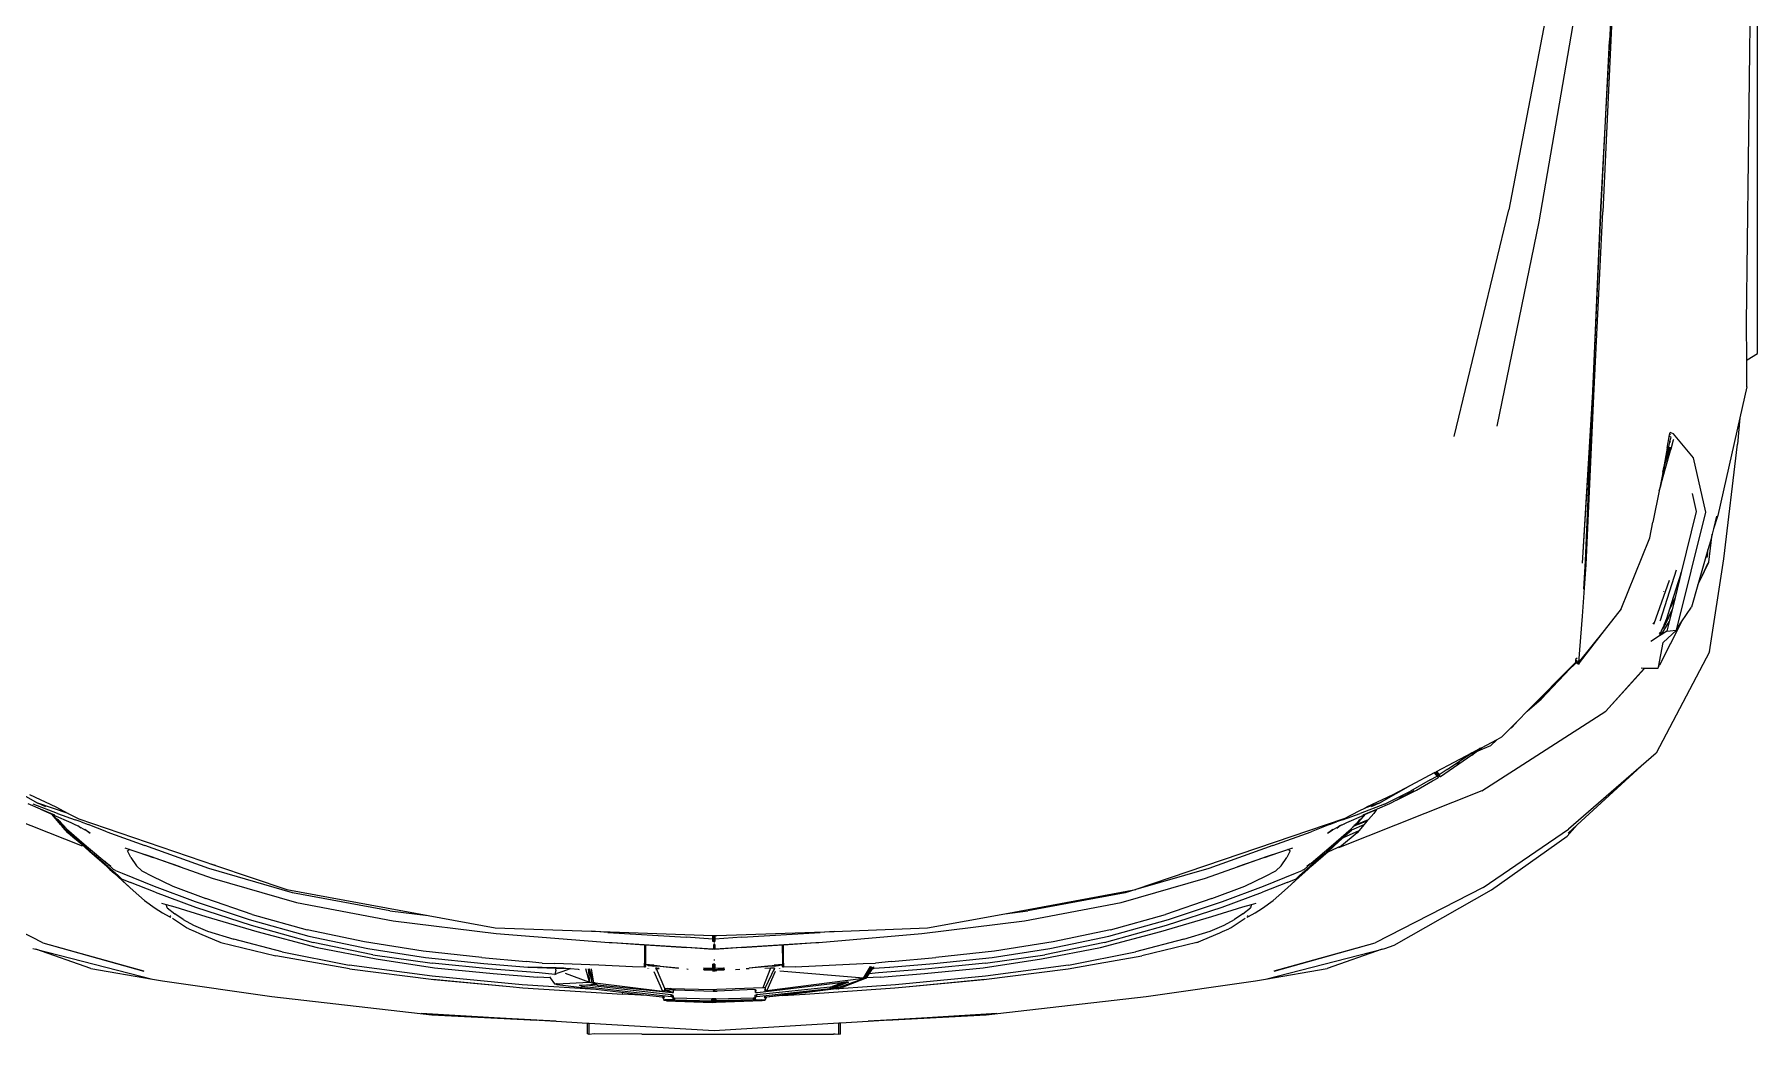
# Model space of a CAD drawing. Header units: millimetres. Extents: x 1010 to 1494, y -119 to 564.
# Drawn here: x 1310.607 to 1312.288, y 439.217 to 440.193 of the extents above; entities that cross this region are included whole.
import ezdxf

# ---------------------------------------------------------------- set-up
doc = ezdxf.new("R2010")
doc.units = ezdxf.units.MM
doc.layers.get('0').update_dxf_attribs({"lineweight": 9})
doc.layers.add('Edges', color=7, linetype='Continuous', lineweight=9)

# ---------------------------------------------------------------- blocks, each defined once
blk = doc.blocks.new('chevy tahoe pl')
at = {"layer": 'Edges'}
for p, q in [((50.707, 83.693), (52.616, 87.411)), ((54.035, 82.332), (55.936, 87.122)), ((56.548, 85.682), (55.515, 83.866)), ((55.314, 83.77), (55.497, 84.205)), ((50.489, 83.939), (49.463, 79.921)), ((50.707, 83.693), (49.741, 80.221)), ((50.707, 83.693), (49.747, 80.227)), ((49.823, 82.048), (50.489, 83.939)), ((50.513, 84.036), (50.489, 83.939)), ((55.106, 83.279), (55.314, 83.77)), ((55.314, 83.77), (55.136, 83.382)), ((55.159, 83.19), (55.479, 84.026)), ((55.163, 82.821), (55.515, 83.866)), ((55.813, 84.153), (55.388, 83.253)), ((55.393, 83.592), (55.515, 83.866)), ((55.515, 83.866), (55.542, 83.925)), ((54.594, 82.921), (54.75, 83.053)), ((54.66, 82.905), (54.874, 83.136)), ((54.75, 83.053), (54.728, 82.997)), ((54.772, 83.05), (54.728, 82.997)), ((54.75, 83.053), (54.787, 83.085)), ((54.794, 83.031), (54.771, 83.004)), ((54.771, 83.004), (54.784, 83.015)), ((54.837, 83.128), (54.772, 83.05)), ((54.787, 83.085), (54.772, 83.05)), ((54.784, 83.015), (54.774, 82.996)), ((54.784, 83.015), (54.832, 83.057)), ((54.794, 83.031), (54.784, 83.015)), ((54.787, 83.085), (54.837, 83.128)), ((54.799, 83.04), (54.794, 83.031)), ((54.821, 83.065), (54.799, 83.04)), ((54.963, 83.207), (54.821, 83.065)), ((54.821, 83.065), (54.908, 83.138)), ((54.874, 83.136), (54.821, 83.065)), ((54.821, 83.065), (54.832, 83.057)), ((54.832, 83.057), (54.909, 83.125)), ((54.832, 83.057), (54.84, 83.052)), ((54.837, 83.128), (55.136, 83.382)), ((55.106, 83.314), (54.846, 82.731)), ((55.088, 83.332), (54.874, 83.136)), ((54.874, 83.136), (54.963, 83.207)), ((54.908, 83.138), (54.903, 83.143)), ((54.908, 83.138), (54.927, 83.154)), ((54.914, 83.132), (54.908, 83.138)), ((54.927, 83.154), (54.963, 83.207)), ((55.159, 83.19), (54.945, 82.584)), ((55.128, 83.363), (55.088, 83.332)), ((55.128, 83.363), (55.106, 83.314)), ((55.136, 83.382), (55.128, 83.363)), ((55.388, 83.253), (55.163, 82.821)), ((54.975, 82.461), (53.377, 77.756)), ((54.255, 82.442), (54.037, 82.193)), ((54.041, 82.287), (54.198, 82.46)), ((54.044, 82.293), (54.349, 82.66)), ((54.18, 82.406), (54.5, 82.762)), ((54.198, 82.46), (54.317, 82.587)), ((54.248, 82.447), (54.203, 82.392)), ((54.638, 82.881), (54.255, 82.442)), ((54.26, 82.455), (54.255, 82.442)), ((54.317, 82.587), (54.319, 82.592)), ((54.319, 82.592), (54.411, 82.691)), ((54.349, 82.66), (54.319, 82.592)), ((54.349, 82.66), (54.497, 82.838)), ((54.411, 82.691), (54.572, 82.866)), ((54.497, 82.838), (54.586, 82.914)), ((54.607, 82.905), (54.5, 82.762)), ((54.566, 82.868), (54.586, 82.914)), ((54.572, 82.866), (54.594, 82.921)), ((54.572, 82.866), (54.607, 82.905)), ((54.586, 82.914), (54.594, 82.921)), ((54.589, 82.228), (54.704, 82.443)), ((54.607, 82.905), (54.634, 82.884)), ((54.634, 82.884), (54.611, 82.856)), ((54.728, 82.997), (54.634, 82.884)), ((54.634, 82.884), (54.638, 82.881)), ((54.643, 82.887), (54.638, 82.881)), ((54.643, 82.887), (54.653, 82.896)), ((54.653, 82.896), (54.66, 82.905)), ((54.66, 82.905), (54.71, 82.949)), ((54.66, 82.905), (54.662, 82.903)), ((54.66, 82.388), (54.709, 82.453)), ((54.66, 82.388), (54.704, 82.443)), ((54.704, 82.443), (54.725, 82.47)), ((54.704, 82.443), (54.709, 82.453)), ((54.71, 82.949), (54.707, 82.94)), ((54.709, 82.453), (54.732, 82.495)), ((54.709, 82.453), (54.735, 82.487)), ((54.71, 82.949), (54.743, 82.978)), ((54.713, 82.956), (54.71, 82.949)), ((54.798, 82.622), (54.732, 82.495)), ((54.743, 82.978), (54.738, 82.967)), ((54.743, 82.978), (54.771, 83.004)), ((54.748, 82.991), (54.743, 82.978)), ((54.771, 83.004), (54.749, 82.976)), ((54.798, 82.622), (54.749, 82.513)), ((54.846, 82.731), (54.798, 82.622)), ((54.846, 82.731), (54.841, 82.735)), ((54.874, 82.371), (54.945, 82.584)), ((55.08, 82.663), (54.975, 82.461)), ((55.163, 82.821), (55.08, 82.663)), ((49.823, 82.048), (49.463, 79.921)), ((53.334, 81.497), (53.859, 82.086)), ((53.334, 81.497), (53.663, 81.854)), ((53.343, 81.463), (53.752, 81.943)), ((54.037, 82.193), (53.45, 81.498)), ((53.752, 81.943), (54.18, 82.406)), ((53.859, 82.086), (53.996, 82.236)), ((53.995, 82.232), (53.996, 82.236)), ((53.996, 82.236), (54.039, 82.283)), ((54.036, 82.276), (54.039, 82.283)), ((54.039, 82.283), (54.041, 82.287)), ((54.041, 82.287), (54.044, 82.293)), ((54.625, 82.246), (54.482, 82.068)), ((54.482, 82.068), (54.589, 82.228)), ((54.536, 81.498), (54.785, 82.139)), ((54.589, 82.228), (54.625, 82.246)), ((54.874, 82.371), (54.785, 82.139)), ((53.108, 81.242), (52.719, 80.812)), ((53.343, 81.463), (53.022, 81.107)), ((53.236, 81.391), (53.108, 81.242)), ((53.2, 81.196), (53.236, 81.267)), ((53.45, 81.498), (53.236, 81.267)), ((53.236, 81.391), (53.334, 81.497)), ((53.339, 81.36), (53.396, 81.427)), ((53.517, 81.566), (53.396, 81.427)), ((54.536, 81.498), (54.055, 80.181)), ((52.453, 79.825), (52.791, 80.679)), ((52.719, 80.812), (52.506, 80.59)), ((52.916, 81.017), (52.631, 80.715)), ((52.719, 80.812), (52.631, 80.715)), ((53.111, 80.964), (52.666, 79.86)), ((52.916, 81.017), (52.719, 80.812)), ((52.916, 80.982), (52.791, 80.679)), ((52.916, 80.982), (53.022, 81.107)), ((53.2, 81.196), (53.111, 80.964)), ((53.646, 80.661), (53.361, 80.466)), ((53.646, 80.661), (53.877, 80.786)), ((53.927, 80.703), (53.835, 80.43)), ((53.927, 80.703), (53.877, 80.786)), ((53.984, 80.875), (53.927, 80.703)), ((52.168, 80.198), (51.901, 79.825)), ((52.506, 80.59), (52.168, 80.198)), ((53.183, 80.288), (53.005, 79.931)), ((53.183, 80.288), (53.361, 80.466)), ((53.272, 77.982), (54.055, 80.181)), ((53.835, 80.43), (53.646, 79.896)), ((53.835, 80.43), (53.681, 79.967)), ((49.406, 79.578), (48.861, 75.817)), ((49.463, 79.921), (49.406, 79.578)), ((51.74, 79.575), (51.616, 79.344)), ((51.901, 79.825), (51.74, 79.575)), ((52.453, 79.825), (51.936, 78.445)), ((52.079, 79.611), (52.034, 79.448)), ((52.666, 79.86), (52.132, 78.454)), ((53.005, 79.931), (52.666, 79.219)), ((53.681, 79.967), (53.327, 78.973)), ((53.327, 78.973), (53.646, 79.896)), ((51.224, 78.747), (51.546, 79.237)), ((51.509, 78.863), (51.313, 78.507)), ((51.509, 78.863), (51.705, 79.157)), ((51.582, 79.292), (51.616, 79.344)), ((51.954, 79.157), (51.616, 78.089)), ((51.635, 79.292), (51.641, 79.298)), ((51.919, 79.415), (51.705, 79.157)), ((51.919, 79.415), (52.034, 79.448)), ((51.945, 79.401), (51.951, 79.407)), ((52.034, 79.448), (51.954, 79.157)), ((52.666, 79.219), (52.239, 78.089)), ((53.327, 78.973), (52.933, 77.866)), ((51.035, 78.307), (50.726, 77.572)), ((51.095, 78.447), (51.035, 78.307)), ((51.189, 78.667), (51.095, 78.447)), ((51.313, 78.507), (51.117, 78.026)), ((51.189, 78.667), (51.224, 78.747)), ((51.936, 78.445), (51.313, 76.531)), ((52.132, 78.454), (51.509, 76.593)), ((51.117, 78.026), (50.832, 77.118)), ((51.616, 78.089), (51.1, 76.335)), ((51.687, 76.486), (52.239, 78.089)), ((52.933, 77.866), (52.097, 74.964)), ((52.435, 75.098), (53.272, 77.982)), ((53.377, 77.756), (52.543, 75.296)), ((53.377, 77.756), (53.415, 77.902)), ((50.726, 77.572), (50.263, 75.676)), ((50.405, 75.462), (50.832, 77.118)), ((50.74, 77.614), (50.726, 77.572)), ((51.313, 76.531), (50.726, 74.394)), ((51.509, 76.593), (50.939, 74.537)), ((51.1, 76.335), (50.548, 74.252)), ((51.687, 76.486), (51.153, 74.599)), ((48.861, 75.817), (48.235, 70.312)), ((49.818, 73.139), (50.263, 75.676)), ((50.405, 75.462), (49.942, 73.157)), ((52.097, 74.964), (51.473, 71.635)), ((52.543, 75.296), (51.647, 70.437)), ((51.812, 71.759), (52.435, 75.098)), ((50.548, 74.252), (50.156, 72.222)), ((50.298, 72.338), (50.726, 74.394)), ((50.939, 74.537), (50.512, 72.516)), ((50.743, 72.623), (51.153, 74.599)), ((49.818, 73.139), (49.444, 70.237)), ((49.568, 70.299), (49.942, 73.157)), ((50.512, 72.516), (50.209, 70.522)), ((50.423, 70.602), (50.743, 72.623)), ((50.156, 72.222), (49.853, 70.219)), ((50.298, 72.338), (50.013, 70.299)), ((51.812, 71.759), (51.647, 70.437)), ((51.473, 71.635), (51.028, 68.1)), ((48.288, 70.68), (48.013, 66.034)), ((50.209, 68.59), (50.423, 70.602)), ((48.05, 66.694), (48.26, 70.496)), ((48.235, 70.312), (48.05, 66.694)), ((48.235, 70.312), (48.26, 70.496)), ((49.461, 70.272), (49.203, 67.628)), ((49.444, 70.237), (49.203, 67.628)), ((49.266, 67.197), (49.568, 70.299)), ((49.853, 70.219), (49.657, 68.203)), ((49.8, 68.216), (50.013, 70.299)), ((50.209, 70.522), (49.996, 68.519)), ((51.647, 70.437), (51.222, 68.128)), ((49.657, 68.203), (49.533, 66.667)), ((49.675, 66.618), (49.8, 68.216)), ((49.996, 68.519), (49.871, 67.005)), ((50.209, 68.59), (50.067, 67.063)), ((49.203, 67.628), (49.159, 67.179)), ((51.028, 68.1), (50.726, 64.211)), ((51.222, 68.128), (51.107, 64.816)), ((49.159, 67.179), (48.945, 63.743)), ((49.109, 64.667), (49.266, 67.197)), ((49.871, 67.005), (49.871, 66.988)), ((50.013, 66.516), (50.067, 67.063)), ((48.013, 66.034), (48.05, 66.694)), ((49.506, 66.236), (49.533, 66.667)), ((49.622, 66.076), (49.675, 66.618)), ((49.871, 66.988), (49.844, 66.027)), ((49.848, 66.027), (49.871, 66.988)), ((50.013, 66.516), (49.996, 66.088)), ((48.013, 66.034), (47.95, 64.957)), ((49.109, 64.667), (49.266, 65.991)), ((49.266, 65.991), (49.283, 66.044)), ((49.305, 66.017), (49.266, 65.991)), ((49.266, 65.955), (49.301, 66.004)), ((49.266, 65.955), (49.266, 65.991)), ((49.283, 66.044), (49.301, 66.093)), ((49.506, 66.236), (49.301, 66.093)), ((49.301, 66.093), (49.305, 66.017)), ((49.301, 66.004), (49.305, 66.014)), ((49.305, 66.017), (49.305, 66.014)), ((49.305, 66.014), (49.355, 64.885)), ((49.543, 66.262), (49.506, 66.236)), ((49.622, 66.076), (49.657, 66.008)), ((49.764, 66.044), (49.622, 66.076)), ((49.729, 65.798), (49.657, 66.008)), ((49.764, 66.044), (49.791, 66.039)), ((49.791, 66.039), (49.791, 66.037)), ((49.791, 66.039), (49.844, 66.027)), ((49.844, 66.027), (49.835, 65.697)), ((49.841, 65.761), (49.848, 66.027)), ((49.844, 66.027), (49.848, 66.027)), ((49.848, 66.027), (49.867, 66.022)), ((49.942, 64.567), (49.996, 66.088)), ((49.212, 65.15), (49.248, 65.23)), ((49.248, 65.23), (49.253, 65.15)), ((49.669, 65.716), (49.355, 64.885)), ((49.8, 65.586), (49.729, 65.798)), ((49.802, 65.276), (49.798, 65.235)), ((49.822, 65.536), (49.8, 65.586)), ((49.822, 65.536), (49.802, 65.276)), ((49.835, 65.697), (49.822, 65.536)), ((47.559, 64.895), (47.573, 64.957)), ((47.559, 64.895), (47.946, 64.895)), ((47.573, 64.717), (47.559, 64.895)), ((47.572, 63.08), (47.573, 64.717)), ((47.573, 64.957), (47.95, 64.957)), ((47.946, 64.895), (47.692, 60.597)), ((47.95, 64.957), (47.946, 64.895)), ((48.856, 62.078), (49.212, 65.15)), ((48.9, 62.909), (49.109, 64.667)), ((49.264, 64.984), (48.927, 62.078)), ((49.332, 64.69), (49.052, 62.366)), ((49.212, 65.15), (49.253, 65.15)), ((49.253, 65.15), (49.264, 64.984)), ((49.264, 64.984), (49.283, 64.696)), ((49.266, 64.614), (49.332, 64.69)), ((49.283, 64.696), (49.337, 64.797)), ((49.283, 64.696), (49.301, 64.696)), ((49.301, 64.696), (49.283, 64.656)), ((49.283, 64.656), (49.331, 64.696)), ((49.283, 64.696), (49.283, 64.656)), ((49.283, 64.656), (49.321, 64.677)), ((49.302, 64.656), (49.283, 64.656)), ((49.283, 64.656), (49.29, 64.641)), ((49.337, 64.781), (49.301, 64.696)), ((49.305, 64.696), (49.331, 64.696)), ((49.333, 64.696), (49.331, 64.696)), ((49.333, 64.696), (49.332, 64.69)), ((49.333, 64.696), (49.337, 64.729)), ((49.813, 64.909), (49.337, 64.807)), ((49.337, 64.729), (49.813, 64.886)), ((49.355, 64.885), (49.337, 64.807)), ((49.337, 64.729), (49.811, 64.809)), ((49.337, 64.807), (49.337, 64.797)), ((49.337, 64.797), (49.337, 64.781)), ((49.337, 64.781), (49.337, 64.729)), ((49.355, 64.885), (49.814, 65.004)), ((49.813, 64.932), (49.355, 64.885)), ((51.107, 64.816), (50.963, 60.636)), ((51.064, 64.251), (51.107, 64.816)), ((49.266, 64.614), (48.999, 62.036)), ((49.889, 63.401), (49.942, 64.567)), ((50.719, 64.103), (50.565, 61.547)), ((50.719, 64.103), (50.645, 62.991)), ((50.726, 64.211), (50.719, 64.103)), ((51.064, 64.251), (50.904, 61.557)), ((48.9, 62.909), (48.945, 63.743)), ((48.98, 63.74), (48.981, 63.754)), ((47.572, 63.08), (47.568, 56.482)), ((48.838, 62.387), (48.9, 62.909)), ((49.834, 62.87), (49.83, 62.87)), ((49.871, 62.991), (49.889, 63.401)), ((49.871, 62.967), (49.871, 62.991)), ((49.871, 62.991), (50.013, 62.991)), ((50.031, 62.967), (49.871, 62.991)), ((49.907, 62.958), (49.871, 62.967)), ((50.031, 62.967), (49.871, 62.967)), ((49.907, 62.958), (49.96, 62.958)), ((49.907, 62.45), (49.96, 62.958)), ((49.94, 62.87), (49.933, 62.82)), ((49.944, 62.87), (49.933, 62.82)), ((49.935, 62.859), (49.933, 62.82)), ((49.94, 62.87), (49.938, 62.87)), ((49.944, 62.87), (49.94, 62.87)), ((49.96, 62.958), (49.944, 62.87)), ((49.952, 62.87), (49.944, 62.87)), ((49.949, 62.82), (49.952, 62.87)), ((49.951, 62.82), (49.955, 62.87)), ((49.955, 62.87), (49.952, 62.87)), ((49.955, 62.87), (49.96, 62.958)), ((50.356, 62.958), (49.96, 62.958)), ((50.013, 62.991), (50.031, 62.967)), ((50.645, 62.991), (50.013, 62.991)), ((50.357, 62.967), (50.356, 62.958)), ((50.642, 62.958), (50.356, 62.958)), ((50.642, 62.958), (50.548, 61.544)), ((50.645, 62.991), (50.642, 62.958)), ((48.714, 62.236), (48.731, 62.309)), ((48.829, 62.357), (48.731, 62.309)), ((48.731, 62.309), (48.821, 62.33)), ((48.749, 62.28), (48.731, 62.309)), ((48.749, 62.209), (48.731, 62.309)), ((48.749, 62.209), (48.749, 62.28)), ((48.821, 62.33), (48.829, 62.357)), ((48.821, 62.33), (48.852, 62.345)), ((48.838, 62.302), (48.821, 62.33)), ((48.829, 62.357), (48.838, 62.387)), ((48.85, 62.367), (48.829, 62.357)), ((48.85, 62.367), (48.838, 62.387)), ((48.838, 62.302), (48.852, 62.345)), ((48.856, 62.358), (48.85, 62.367)), ((48.852, 62.345), (48.856, 62.358)), ((48.999, 62.036), (49.065, 62.315)), ((48.999, 62.036), (49.07, 62.268)), ((48.999, 61.987), (49.07, 62.268)), ((49.722, 62.673), (49.052, 62.366)), ((49.052, 62.366), (49.065, 62.315)), ((49.065, 62.315), (49.07, 62.296)), ((49.07, 62.268), (49.07, 62.296)), ((49.07, 62.296), (49.093, 62.296)), ((49.07, 62.268), (49.141, 62.268)), ((49.088, 61.995), (49.07, 62.268)), ((49.093, 62.296), (49.091, 62.276)), ((49.093, 62.296), (49.097, 62.296)), ((49.095, 62.278), (49.097, 62.296)), ((49.097, 62.296), (49.141, 62.296)), ((49.141, 62.296), (49.818, 62.58)), ((49.141, 62.296), (49.141, 62.268)), ((49.141, 62.268), (49.141, 62.213)), ((49.796, 62.592), (49.772, 62.59)), ((49.813, 62.82), (49.815, 62.82)), ((49.818, 62.58), (49.853, 62.597)), ((49.818, 62.489), (49.853, 62.597)), ((49.818, 62.489), (49.818, 62.58)), ((49.818, 62.489), (49.85, 62.504)), ((49.907, 62.45), (49.835, 61.815)), ((49.853, 62.597), (49.842, 62.596)), ((49.907, 62.45), (49.853, 61.815)), ((49.933, 62.82), (49.907, 62.673)), ((49.942, 62.673), (49.907, 62.45)), ((49.907, 62.45), (49.907, 62.673)), ((49.926, 62.82), (49.933, 62.82)), ((49.933, 62.82), (49.949, 62.82)), ((49.942, 62.673), (49.951, 62.82)), ((49.949, 62.82), (49.951, 62.82)), ((48.714, 62.236), (48.66, 60.66)), ((48.749, 62.209), (48.696, 60.661)), ((48.714, 62.236), (48.749, 62.209)), ((48.749, 61.954), (48.714, 60.67)), ((48.749, 61.995), (48.749, 62.209)), ((48.749, 61.995), (48.838, 62.02)), ((48.874, 62.02), (48.749, 61.995)), ((48.749, 61.954), (48.749, 61.995)), ((48.749, 61.995), (48.785, 61.995)), ((48.821, 61.954), (48.749, 61.954)), ((48.785, 61.995), (48.874, 62.02)), ((48.785, 61.995), (48.91, 62.02)), ((48.821, 61.995), (48.785, 61.995)), ((48.821, 61.954), (48.785, 60.671)), ((48.91, 62.02), (48.821, 61.995)), ((48.821, 61.995), (48.821, 61.954)), ((48.838, 62.02), (48.856, 62.078)), ((48.892, 62.078), (48.838, 62.02)), ((48.838, 62.02), (48.874, 62.02)), ((48.856, 62.078), (48.927, 62.078)), ((48.874, 62.02), (48.892, 62.078)), ((48.874, 62.02), (48.927, 62.078)), ((48.91, 62.02), (48.874, 62.02)), ((48.927, 62.078), (48.91, 62.02)), ((48.999, 62.036), (48.999, 61.987)), ((48.999, 61.987), (49.07, 61.994)), ((48.999, 61.987), (49.07, 61.991)), ((48.999, 61.987), (49.034, 61.987)), ((49.034, 61.987), (49.07, 61.991)), ((49.034, 61.987), (49.07, 61.987)), ((49.088, 61.922), (49.052, 60.633)), ((49.07, 61.994), (49.088, 61.995)), ((49.07, 61.991), (49.07, 61.994)), ((49.07, 61.991), (49.088, 61.993)), ((49.07, 61.987), (49.07, 61.991)), ((49.088, 61.99), (49.07, 61.987)), ((49.088, 61.989), (49.07, 61.987)), ((49.088, 61.995), (49.141, 62.198)), ((49.139, 62.133), (49.088, 61.995)), ((49.088, 61.922), (49.139, 62.111)), ((49.088, 61.995), (49.088, 61.993)), ((49.088, 61.993), (49.088, 61.99)), ((49.088, 61.99), (49.088, 61.989)), ((49.088, 61.989), (49.088, 61.922)), ((49.139, 62.111), (49.105, 60.637)), ((49.141, 62.198), (49.139, 62.133)), ((49.139, 62.133), (49.139, 62.111)), ((49.141, 62.213), (49.141, 62.198)), ((49.835, 61.815), (49.853, 61.815)), ((49.795, 61.49), (49.8, 61.528)), ((50.565, 61.547), (50.494, 60.636)), ((50.494, 60.636), (50.548, 61.544)), ((50.832, 60.636), (50.904, 61.557)), ((47.692, 60.597), (47.955, 56.304)), ((48.66, 60.66), (48.696, 60.661)), ((48.66, 60.52), (48.66, 60.66)), ((48.696, 60.591), (48.66, 60.66)), ((48.696, 60.591), (48.66, 60.59)), ((48.696, 60.521), (48.66, 60.59)), ((48.696, 60.521), (48.66, 60.52)), ((48.714, 58.945), (48.66, 60.52)), ((48.696, 60.521), (48.696, 60.661)), ((48.749, 58.973), (48.696, 60.521)), ((48.714, 60.67), (48.726, 60.67)), ((48.714, 60.53), (48.714, 60.67)), ((48.714, 60.6), (48.749, 60.67)), ((48.749, 60.6), (48.714, 60.6)), ((48.714, 60.6), (48.749, 60.53)), ((48.749, 59.245), (48.714, 60.53)), ((48.749, 60.53), (48.714, 60.53)), ((48.721, 60.589), (48.72, 60.597)), ((48.721, 60.597), (48.785, 60.59)), ((48.725, 60.659), (48.726, 60.67)), ((48.726, 60.67), (48.749, 60.67)), ((48.749, 60.67), (48.785, 60.671)), ((48.749, 60.67), (48.749, 60.6)), ((48.785, 60.601), (48.749, 60.67)), ((48.785, 60.601), (48.749, 60.53)), ((48.785, 60.601), (48.749, 60.6)), ((48.749, 60.6), (48.749, 60.53)), ((48.785, 60.531), (48.749, 60.53)), ((48.761, 60.601), (48.785, 60.601)), ((48.761, 60.601), (48.785, 60.601)), ((48.785, 60.531), (48.785, 60.671)), ((48.785, 60.603), (48.785, 60.601)), ((48.785, 60.601), (48.785, 60.589)), ((48.785, 60.531), (48.821, 59.245)), ((49.034, 60.585), (49.034, 60.629)), ((49.034, 60.615), (49.062, 60.62)), ((49.034, 60.601), (49.078, 60.601)), ((49.034, 60.587), (49.045, 60.585)), ((49.052, 60.633), (49.052, 60.493)), ((49.052, 60.563), (49.074, 60.606)), ((49.105, 59.204), (49.052, 60.493)), ((49.059, 60.624), (49.058, 60.597)), ((49.058, 60.597), (49.059, 60.584)), ((49.088, 60.566), (49.088, 60.589)), ((49.089, 60.566), (49.096, 60.579)), ((49.105, 60.637), (49.105, 60.497)), ((49.159, 58.921), (49.105, 60.497)), ((49.746, 60.636), (49.721, 60.636)), ((49.721, 60.566), (49.746, 60.566)), ((49.746, 60.636), (49.746, 60.641)), ((49.764, 60.636), (49.746, 60.636)), ((49.746, 60.636), (49.746, 60.566)), ((49.746, 60.571), (49.782, 60.571)), ((49.749, 60.566), (49.746, 60.571)), ((49.746, 60.566), (49.764, 60.566)), ((49.746, 60.501), (49.746, 60.566)), ((49.75, 60.501), (49.746, 60.501)), ((49.749, 60.636), (49.782, 60.571)), ((49.782, 60.948), (49.764, 60.641)), ((49.8, 60.948), (49.764, 60.636)), ((49.764, 60.641), (49.782, 60.641)), ((49.764, 60.641), (49.764, 60.636)), ((49.764, 60.636), (49.782, 60.636)), ((49.764, 60.566), (49.768, 60.501)), ((49.8, 60.254), (49.764, 60.566)), ((49.782, 60.566), (49.764, 60.566)), ((49.782, 60.501), (49.764, 60.536)), ((49.768, 60.501), (49.764, 60.501)), ((49.782, 60.501), (49.768, 60.501)), ((49.768, 60.501), (49.782, 60.254)), ((49.782, 60.641), (49.794, 60.948)), ((49.782, 60.948), (49.794, 60.948)), ((49.8, 60.948), (49.782, 60.636)), ((49.782, 60.571), (49.782, 60.641)), ((49.835, 60.636), (49.782, 60.636)), ((49.782, 60.601), (49.782, 60.566)), ((49.782, 60.501), (49.782, 60.571)), ((49.782, 60.566), (49.835, 60.566)), ((49.782, 60.566), (49.8, 60.254)), ((49.789, 60.254), (49.782, 60.501)), ((49.853, 60.948), (49.794, 60.948)), ((49.8, 60.948), (49.835, 60.636)), ((49.8, 60.254), (49.835, 60.566)), ((49.818, 60.601), (49.819, 60.566)), ((49.818, 60.566), (49.818, 60.601)), ((49.853, 60.948), (49.835, 60.636)), ((49.835, 60.636), (49.978, 60.636)), ((49.835, 60.636), (49.835, 60.601)), ((49.978, 60.601), (49.835, 60.636)), ((49.978, 60.601), (49.835, 60.566)), ((49.978, 60.601), (49.835, 60.601)), ((49.835, 60.601), (49.835, 60.566)), ((49.835, 60.566), (49.853, 60.254)), ((49.978, 60.566), (49.835, 60.566)), ((49.978, 60.566), (49.978, 60.636)), ((50.12, 60.601), (50.12, 60.566)), ((50.494, 60.566), (50.494, 60.636)), ((50.494, 60.566), (50.494, 60.601)), ((50.494, 60.601), (50.654, 60.601)), ((50.654, 60.601), (50.494, 60.566)), ((50.494, 60.566), (50.565, 59.655)), ((50.654, 60.566), (50.494, 60.566)), ((50.548, 59.657), (50.494, 60.566)), ((50.654, 60.601), (50.654, 60.566)), ((50.701, 60.566), (50.7, 60.601)), ((50.761, 60.636), (50.832, 60.636)), ((50.761, 60.566), (50.761, 60.636)), ((50.761, 60.601), (50.832, 60.636)), ((50.832, 60.601), (50.761, 60.601)), ((50.761, 60.601), (50.832, 60.566)), ((50.797, 60.566), (50.761, 60.566)), ((50.797, 60.566), (50.797, 60.607)), ((50.832, 60.566), (50.797, 60.566)), ((50.832, 60.636), (50.963, 60.636)), ((50.832, 60.636), (50.832, 60.601)), ((50.962, 60.608), (50.832, 60.636)), ((50.962, 60.601), (50.832, 60.601)), ((50.832, 60.601), (50.832, 60.566)), ((50.962, 60.594), (50.832, 60.566)), ((50.904, 59.644), (50.832, 60.566)), ((50.961, 60.566), (50.832, 60.566)), ((50.961, 60.566), (50.958, 60.498)), ((50.958, 60.498), (51.105, 56.464)), ((50.963, 60.636), (50.961, 60.566)), ((49.789, 60.254), (49.782, 60.254)), ((49.804, 60.254), (49.789, 60.254)), ((49.803, 60.271), (49.804, 60.254)), ((49.804, 60.254), (49.836, 60.254)), ((49.835, 60.271), (49.836, 60.254)), ((49.836, 60.254), (49.839, 60.254)), ((49.839, 60.254), (49.838, 60.271)), ((49.839, 60.254), (49.853, 60.254)), ((49.798, 59.705), (49.777, 59.863)), ((49.814, 59.387), (49.811, 59.492)), ((49.853, 59.387), (49.835, 59.387)), ((49.882, 58.974), (49.835, 59.387)), ((49.853, 59.387), (49.907, 58.751)), ((50.548, 59.657), (50.642, 58.244)), ((50.565, 59.655), (50.719, 57.099)), ((50.904, 59.644), (51.064, 56.951)), ((48.749, 58.973), (48.714, 58.945)), ((48.731, 58.846), (48.714, 58.945)), ((48.731, 58.846), (48.749, 58.973)), ((48.749, 58.876), (48.731, 58.846)), ((48.821, 58.835), (48.731, 58.846)), ((48.836, 58.792), (48.731, 58.846)), ((48.749, 59.171), (48.749, 59.245)), ((48.749, 59.245), (48.821, 59.245)), ((48.749, 59.245), (48.783, 59.174)), ((48.821, 59.178), (48.749, 59.171)), ((48.749, 59.171), (48.749, 58.973)), ((48.749, 58.973), (48.749, 58.876)), ((48.785, 59.174), (48.785, 59.245)), ((48.787, 59.175), (48.821, 59.245)), ((48.821, 59.245), (48.821, 59.178)), ((48.838, 59.18), (48.821, 59.178)), ((48.838, 58.867), (48.821, 58.835)), ((48.856, 58.816), (48.821, 58.835)), ((48.836, 58.792), (48.821, 58.835)), ((48.84, 58.79), (48.836, 58.792)), ((48.838, 58.787), (48.836, 58.792)), ((48.841, 59.173), (48.838, 59.18)), ((48.838, 59.18), (48.91, 59.18)), ((48.856, 58.817), (48.838, 58.867)), ((48.84, 58.79), (48.838, 58.787)), ((49.136, 56.473), (48.838, 58.787)), ((48.903, 58.245), (48.838, 58.787)), ((48.856, 58.816), (48.84, 58.79)), ((48.841, 59.173), (48.91, 59.18)), ((48.856, 59.13), (48.841, 59.173)), ((49.123, 56.602), (48.856, 59.13)), ((48.856, 59.13), (48.927, 59.13)), ((48.856, 58.817), (48.856, 58.816)), ((48.91, 59.18), (48.927, 59.13)), ((48.927, 59.13), (49.194, 56.602)), ((48.999, 59.168), (48.999, 59.097)), ((49.088, 59.163), (48.999, 59.168)), ((48.999, 59.168), (49.07, 59.168)), ((48.999, 59.097), (49.358, 56.146)), ((49.034, 59.168), (49.034, 59.166)), ((49.07, 59.168), (49.069, 59.166)), ((49.07, 59.168), (49.089, 59.167)), ((49.07, 59.166), (49.07, 59.168)), ((49.07, 58.866), (49.07, 58.836)), ((49.159, 58.834), (49.07, 58.836)), ((49.07, 58.78), (49.07, 58.836)), ((49.725, 58.492), (49.07, 58.78)), ((49.07, 58.78), (49.497, 55.455)), ((49.089, 59.167), (49.088, 59.163)), ((49.105, 59.204), (49.089, 59.167)), ((49.099, 58.845), (49.097, 58.865)), ((49.111, 59.166), (49.116, 59.165)), ((49.112, 59.163), (49.117, 59.163)), ((49.835, 58.652), (49.159, 58.921)), ((49.159, 58.834), (49.159, 58.921)), ((49.835, 58.52), (49.159, 58.834)), ((49.835, 58.652), (49.83, 58.85)), ((49.874, 59.106), (49.882, 58.974)), ((49.907, 58.751), (49.882, 58.974)), ((49.907, 58.529), (49.907, 58.751)), ((49.907, 58.751), (49.918, 58.683)), ((49.907, 58.751), (49.96, 58.244)), ((48.903, 58.245), (48.945, 57.458)), ((48.971, 57.669), (48.903, 58.245)), ((49.497, 55.455), (49.734, 58.331)), ((49.772, 58.522), (49.835, 58.52)), ((49.813, 58.381), (49.815, 58.381)), ((49.83, 58.332), (49.834, 58.332)), ((49.835, 58.52), (49.835, 58.652)), ((49.871, 58.235), (49.907, 58.244)), ((49.871, 58.211), (49.871, 58.235)), ((49.871, 58.235), (49.923, 58.235)), ((50.031, 58.235), (49.871, 58.211)), ((49.889, 57.801), (49.871, 58.211)), ((49.924, 58.211), (49.871, 58.211)), ((49.907, 58.529), (49.934, 58.381)), ((49.907, 58.244), (49.923, 58.244)), ((49.918, 58.683), (49.919, 58.65)), ((49.918, 58.683), (49.942, 58.529)), ((49.923, 58.244), (49.923, 58.235)), ((49.923, 58.244), (49.94, 58.244)), ((49.923, 58.235), (49.924, 58.211)), ((49.923, 58.235), (49.941, 58.235)), ((49.942, 58.211), (49.924, 58.211)), ((49.934, 58.381), (49.939, 58.381)), ((49.934, 58.381), (49.944, 58.332)), ((49.939, 58.381), (49.944, 58.332)), ((49.939, 58.381), (49.949, 58.382)), ((49.94, 58.244), (49.941, 58.235)), ((49.94, 58.244), (49.957, 58.244)), ((49.941, 58.235), (49.942, 58.211)), ((49.941, 58.235), (49.958, 58.235)), ((49.951, 58.381), (49.942, 58.529)), ((49.959, 58.211), (49.942, 58.211)), ((49.944, 58.332), (49.955, 58.269)), ((49.944, 58.332), (49.952, 58.332)), ((49.952, 58.332), (49.949, 58.382)), ((49.949, 58.382), (49.951, 58.381)), ((49.955, 58.332), (49.951, 58.381)), ((49.955, 58.269), (49.952, 58.332)), ((49.952, 58.332), (49.955, 58.332)), ((49.96, 58.244), (49.955, 58.332)), ((49.955, 58.269), (49.96, 58.244)), ((49.957, 58.244), (49.958, 58.235)), ((49.957, 58.244), (49.96, 58.244)), ((49.958, 58.235), (49.961, 58.211)), ((49.959, 58.211), (49.958, 58.235)), ((49.958, 58.235), (49.993, 58.235)), ((49.961, 58.211), (49.959, 58.211)), ((49.992, 58.244), (49.96, 58.244)), ((49.996, 58.211), (49.961, 58.211)), ((49.993, 58.235), (49.992, 58.244)), ((50.356, 58.244), (49.992, 58.244)), ((49.996, 58.211), (49.993, 58.235)), ((49.993, 58.235), (50.031, 58.235)), ((50.013, 58.211), (49.996, 58.211)), ((50.031, 58.235), (50.013, 58.211)), ((50.013, 58.211), (50.358, 58.211)), ((50.356, 58.244), (50.358, 58.211)), ((50.356, 58.244), (50.642, 58.244)), ((50.358, 58.211), (50.645, 58.211)), ((50.642, 58.244), (50.645, 58.211)), ((50.645, 58.211), (50.719, 57.099)), ((48.99, 57.448), (48.971, 57.669)), ((49.123, 56.392), (48.971, 57.669)), ((49.889, 57.801), (49.996, 55.464)), ((48.945, 57.458), (49.159, 54.378)), ((50.719, 57.099), (50.726, 56.991)), ((50.726, 56.991), (51.028, 53.452)), ((51.105, 56.464), (51.064, 56.951)), ((47.554, 56.304), (47.563, 56.424)), ((47.563, 56.424), (47.568, 56.482)), ((49.123, 56.602), (49.136, 56.473)), ((49.123, 56.602), (49.156, 56.602)), ((49.123, 56.564), (49.141, 56.377)), ((49.159, 56.339), (49.123, 56.564)), ((49.141, 56.528), (49.123, 56.564)), ((49.141, 56.417), (49.123, 56.392)), ((49.123, 56.354), (49.123, 56.392)), ((49.125, 56.392), (49.123, 56.392)), ((49.123, 56.319), (49.123, 56.354)), ((49.123, 56.354), (49.128, 56.353)), ((49.155, 56.382), (49.125, 56.392)), ((49.125, 56.392), (49.155, 56.38)), ((49.128, 56.353), (49.125, 56.392)), ((49.128, 56.353), (49.159, 56.341)), ((49.128, 56.353), (49.158, 56.343)), ((49.13, 56.323), (49.128, 56.353)), ((49.159, 56.339), (49.13, 56.323)), ((49.142, 56.515), (49.136, 56.473)), ((49.141, 56.417), (49.136, 56.473)), ((49.143, 56.523), (49.141, 56.528)), ((49.141, 56.528), (49.144, 56.528)), ((49.159, 56.339), (49.141, 56.377)), ((49.143, 56.521), (49.142, 56.515)), ((49.142, 56.515), (49.155, 56.382)), ((49.143, 56.523), (49.143, 56.521)), ((49.355, 55.967), (49.143, 56.521)), ((49.368, 56.018), (49.143, 56.521)), ((49.156, 56.602), (49.144, 56.528)), ((49.144, 56.528), (49.177, 56.528)), ((49.155, 56.382), (49.155, 56.38)), ((49.155, 56.38), (49.158, 56.343)), ((49.194, 56.602), (49.156, 56.602)), ((49.158, 56.343), (49.159, 56.341)), ((49.159, 56.341), (49.159, 56.339)), ((49.497, 55.402), (49.159, 56.339)), ((49.37, 56.021), (49.177, 56.528)), ((49.212, 56.528), (49.177, 56.528)), ((49.194, 56.602), (49.212, 56.528)), ((49.212, 56.528), (49.358, 56.146)), ((49.372, 56.025), (49.212, 56.528)), ((49.302, 56.335), (49.296, 56.336)), ((51.105, 56.464), (51.222, 53.255)), ((47.569, 56.245), (47.554, 56.304)), ((47.554, 56.304), (47.955, 56.304)), ((47.569, 56.245), (47.572, 56.245)), ((47.57, 56.245), (47.572, 56.245)), ((47.572, 56.245), (47.958, 56.245)), ((47.955, 56.304), (47.958, 56.245)), ((47.958, 56.245), (48.016, 55.297)), ((49.13, 56.323), (49.123, 56.319)), ((49.132, 56.298), (49.123, 56.319)), ((49.266, 54.356), (49.132, 56.298)), ((49.497, 55.362), (49.132, 56.298)), ((49.301, 56.324), (49.307, 56.321)), ((49.313, 56.293), (49.319, 56.291)), ((49.317, 56.281), (49.324, 56.278)), ((49.335, 56.251), (49.328, 56.253)), ((49.368, 56.018), (49.355, 55.998)), ((49.355, 55.998), (49.355, 55.967)), ((49.355, 55.967), (49.363, 55.967)), ((49.358, 56.146), (49.372, 56.025)), ((49.37, 56.021), (49.368, 56.018)), ((49.372, 56.025), (49.37, 56.021)), ((48.053, 54.662), (48.016, 55.297)), ((48.016, 55.297), (48.288, 50.864)), ((49.497, 55.455), (49.9, 55.216)), ((49.497, 55.455), (49.497, 55.411)), ((49.888, 55.162), (49.497, 55.411)), ((49.894, 55.198), (49.497, 55.411)), ((49.497, 55.411), (49.497, 55.402)), ((49.497, 55.402), (49.497, 55.362)), ((49.503, 55.358), (49.497, 55.362)), ((49.533, 54.886), (49.503, 55.358)), ((49.503, 55.358), (49.882, 55.142)), ((49.645, 55.267), (49.503, 55.358)), ((49.675, 54.935), (49.645, 55.267)), ((49.816, 55.157), (49.645, 55.267)), ((49.816, 55.157), (49.831, 55.115)), ((49.825, 55.151), (49.816, 55.157)), ((49.825, 55.151), (49.831, 55.115)), ((49.883, 55.114), (49.825, 55.151)), ((49.996, 55.464), (50.013, 55.037)), ((48.053, 54.662), (48.235, 51.233)), ((48.26, 51.049), (48.053, 54.662)), ((49.533, 54.886), (49.657, 53.35)), ((49.8, 53.337), (49.675, 54.935)), ((49.831, 55.115), (49.835, 55.09)), ((49.835, 55.09), (49.871, 54.56)), ((49.871, 54.56), (49.871, 54.547)), ((49.883, 55.114), (49.873, 55.112)), ((49.884, 55.113), (49.883, 55.114)), ((50.067, 54.489), (50.013, 55.037)), ((49.159, 54.378), (49.196, 53.994)), ((49.196, 53.994), (49.444, 51.316)), ((49.196, 53.994), (49.461, 51.28)), ((49.568, 51.253), (49.266, 54.356)), ((49.871, 54.547), (49.873, 54.546)), ((49.873, 54.546), (49.996, 53.034)), ((50.067, 54.489), (50.209, 52.963)), ((51.028, 53.452), (51.473, 49.918)), ((49.657, 53.35), (49.853, 51.334)), ((50.013, 51.253), (49.8, 53.337)), ((49.996, 53.034), (50.209, 51.031)), ((50.423, 50.951), (50.209, 52.963)), ((51.222, 53.255), (51.712, 50.593)), ((48.26, 51.049), (48.235, 51.233)), ((48.235, 51.233), (48.861, 45.727)), ((49.444, 51.316), (49.818, 48.414)), ((49.942, 48.396), (49.568, 51.253)), ((49.853, 51.334), (50.156, 49.331)), ((50.013, 51.253), (50.298, 49.215)), ((50.209, 51.031), (50.512, 49.037)), ((50.743, 48.93), (50.423, 50.951)), ((51.712, 50.593), (51.812, 49.794)), ((51.712, 50.593), (52.543, 46.087)), ((51.473, 49.918), (52.097, 46.589)), ((50.156, 49.331), (50.548, 47.301)), ((50.726, 47.158), (50.298, 49.215)), ((52.435, 46.455), (51.812, 49.794)), ((50.512, 49.037), (50.939, 47.016)), ((51.153, 46.954), (50.743, 48.93)), ((49.818, 48.414), (49.966, 47.574)), ((49.942, 48.396), (50.405, 46.09)), ((49.966, 47.574), (50.263, 45.877)), ((50.548, 47.301), (51.1, 45.218)), ((50.726, 47.158), (51.313, 45.022)), ((50.939, 47.016), (51.509, 44.96)), ((51.153, 46.954), (51.687, 45.066)), ((52.097, 46.589), (52.933, 43.687)), ((52.543, 46.087), (52.435, 46.455)), ((48.861, 45.727), (49.406, 41.966)), ((50.726, 43.98), (50.263, 45.877)), ((50.832, 44.434), (50.405, 46.09)), ((53.272, 43.571), (52.543, 46.087)), ((54.975, 38.922), (52.543, 46.087)), ((51.1, 45.218), (51.616, 43.464)), ((52.239, 43.464), (51.687, 45.066)), ((51.313, 45.022), (51.936, 43.108)), ((51.509, 44.96), (52.132, 43.099)), ((50.726, 43.98), (50.739, 43.939)), ((50.726, 43.98), (51.059, 43.191)), ((50.832, 44.434), (51.117, 43.526)), ((51.117, 43.526), (51.313, 43.046)), ((51.616, 43.464), (51.954, 42.396)), ((52.239, 43.464), (52.666, 42.333)), ((52.933, 43.687), (53.327, 42.58)), ((54.055, 41.372), (53.272, 43.571)), ((51.059, 43.191), (51.095, 43.106)), ((51.095, 43.106), (51.189, 42.885)), ((51.224, 42.805), (51.189, 42.885)), ((51.546, 42.315), (51.224, 42.805)), ((51.313, 43.046), (51.509, 42.69)), ((51.936, 43.108), (52.453, 41.728)), ((52.132, 43.099), (52.666, 41.692)), ((51.705, 42.396), (51.509, 42.69)), ((51.616, 42.209), (51.582, 42.26)), ((51.616, 42.209), (51.74, 41.977)), ((51.648, 42.239), (51.644, 42.243)), ((51.705, 42.396), (51.919, 42.138)), ((52.034, 42.105), (51.919, 42.138)), ((51.945, 42.144), (51.94, 42.149)), ((51.954, 42.396), (52.034, 42.105)), ((52.034, 42.105), (52.079, 41.942)), ((52.666, 42.333), (53.005, 41.621)), ((53.646, 41.657), (53.327, 42.58)), ((53.327, 42.58), (53.681, 41.586)), ((49.406, 41.966), (49.463, 41.623)), ((49.463, 41.623), (49.823, 39.497)), ((49.463, 41.623), (50.489, 37.606)), ((51.74, 41.977), (51.901, 41.728)), ((51.901, 41.728), (52.168, 41.354)), ((52.791, 40.873), (52.453, 41.728)), ((52.666, 41.692), (53.111, 40.589)), ((53.005, 41.621), (53.183, 41.265)), ((53.646, 41.657), (53.835, 41.123)), ((53.681, 41.586), (53.835, 41.123)), ((49.741, 41.324), (50.707, 37.851)), ((49.747, 41.317), (50.707, 37.851)), ((52.168, 41.354), (52.506, 40.962)), ((52.718, 40.741), (52.506, 40.962)), ((53.361, 41.087), (53.183, 41.265)), ((53.361, 41.087), (53.646, 40.891)), ((53.835, 41.123), (53.927, 40.849)), ((54.055, 41.372), (54.536, 40.054)), ((52.718, 40.741), (52.969, 40.464)), ((52.916, 40.535), (52.718, 40.741)), ((52.791, 40.873), (52.916, 40.571)), ((53.022, 40.446), (52.916, 40.571)), ((52.969, 40.464), (53.236, 40.161)), ((53.244, 40.156), (52.969, 40.464)), ((53.255, 40.149), (52.969, 40.464)), ((53.022, 40.446), (53.343, 40.09)), ((53.111, 40.589), (53.2, 40.357)), ((53.236, 40.286), (53.2, 40.357)), ((53.877, 40.767), (53.646, 40.891)), ((53.877, 40.767), (53.927, 40.849)), ((53.927, 40.849), (53.984, 40.678)), ((53.236, 40.286), (53.45, 40.054)), ((53.334, 40.056), (53.236, 40.161)), ((53.663, 39.698), (53.334, 40.056)), ((53.334, 40.056), (53.859, 39.467)), ((53.396, 40.126), (53.339, 40.193)), ((53.752, 39.609), (53.343, 40.09)), ((53.396, 40.126), (53.438, 40.078)), ((53.45, 40.054), (54.037, 39.36)), ((54.785, 39.414), (54.536, 40.054)), ((50.489, 37.606), (49.823, 39.497)), ((54.18, 39.146), (53.752, 39.609)), ((54.044, 39.009), (53.832, 39.47)), ((54.198, 39.093), (53.859, 39.467)), ((54.037, 39.36), (54.638, 38.671)), ((54.497, 38.793), (54.18, 39.146)), ((54.482, 39.485), (54.625, 39.307)), ((54.482, 39.485), (54.589, 39.324)), ((54.625, 39.307), (54.589, 39.324)), ((54.704, 39.11), (54.589, 39.324)), ((54.704, 39.11), (54.66, 39.164)), ((54.66, 39.164), (54.709, 39.1)), ((54.785, 39.414), (54.874, 39.182)), ((54.945, 38.968), (54.874, 39.182)), ((55.936, 34.181), (53.981, 39.105)), ((54.497, 38.465), (54.044, 39.009)), ((54.339, 38.941), (54.198, 39.093)), ((54.339, 38.941), (54.34, 38.939)), ((54.34, 38.939), (54.572, 38.4)), ((54.411, 38.862), (54.34, 38.939)), ((54.411, 38.862), (54.591, 38.666)), ((54.5, 38.773), (54.458, 38.824)), ((54.476, 38.81), (54.472, 38.813)), ((54.553, 38.72), (54.476, 38.81)), ((54.5, 38.773), (54.476, 38.81)), ((54.5, 38.79), (54.497, 38.793)), ((54.553, 38.72), (54.5, 38.79)), ((54.554, 38.719), (54.5, 38.773)), ((54.553, 38.72), (54.587, 38.674)), ((54.591, 38.666), (54.587, 38.674)), ((54.587, 38.674), (54.607, 38.648)), ((54.767, 38.235), (54.591, 38.666)), ((54.591, 38.666), (54.607, 38.648)), ((54.638, 38.671), (54.607, 38.648)), ((54.638, 38.671), (54.643, 38.666)), ((54.733, 38.568), (54.643, 38.666)), ((54.693, 38.624), (54.728, 38.581)), ((54.725, 39.083), (54.704, 39.11)), ((54.709, 39.1), (54.704, 39.11)), ((54.709, 39.1), (54.735, 39.066)), ((54.732, 39.057), (54.709, 39.1)), ((54.723, 38.595), (54.728, 38.581)), ((54.728, 38.581), (54.729, 38.579)), ((54.729, 38.579), (54.735, 38.574)), ((54.757, 39.022), (54.732, 39.057)), ((54.732, 39.057), (54.798, 38.931)), ((54.733, 38.568), (54.905, 38.118)), ((54.774, 38.524), (54.733, 38.568)), ((54.749, 39.04), (54.757, 39.022)), ((54.749, 38.577), (54.821, 38.488)), ((54.757, 39.022), (54.798, 38.931)), ((54.817, 38.887), (54.791, 38.912)), ((54.798, 38.931), (54.817, 38.887)), ((54.817, 38.887), (54.846, 38.822)), ((54.841, 38.818), (54.846, 38.822)), ((54.846, 38.822), (55.106, 38.238)), ((54.945, 38.968), (55.159, 38.363)), ((54.975, 38.922), (55.263, 38.37)), ((54.572, 38.4), (54.497, 38.465)), ((54.767, 38.235), (54.572, 38.4)), ((54.905, 38.118), (54.767, 38.235)), ((54.774, 38.524), (54.959, 38.071)), ((54.792, 38.505), (54.774, 38.524)), ((54.792, 38.505), (54.874, 38.406)), ((54.874, 38.416), (54.792, 38.505)), ((54.84, 38.501), (54.821, 38.488)), ((54.927, 38.399), (54.821, 38.488)), ((54.963, 38.345), (54.821, 38.488)), ((54.874, 38.416), (55.088, 38.221)), ((54.874, 38.406), (55.135, 38.175)), ((54.959, 38.071), (54.905, 38.118)), ((54.963, 38.345), (54.927, 38.399)), ((55.163, 37.898), (54.959, 38.071)), ((55.088, 38.221), (55.128, 38.189)), ((55.303, 37.806), (55.106, 38.274)), ((55.106, 38.238), (55.128, 38.189)), ((55.128, 38.189), (55.135, 38.175)), ((55.135, 38.175), (55.303, 37.806)), ((55.479, 37.526), (55.159, 38.363)), ((55.263, 38.37), (55.349, 38.206)), ((55.515, 37.712), (55.349, 38.206)), ((55.349, 38.206), (55.388, 38.129)), ((55.388, 38.129), (55.813, 37.23)), ((55.515, 37.712), (55.393, 37.987)), ((50.489, 37.606), (50.513, 37.509)), ((50.513, 37.509), (50.635, 37.188)), ((52.616, 34.133), (50.707, 37.851)), ((55.303, 37.806), (55.163, 37.898)), ((55.303, 37.806), (55.314, 37.782)), ((55.497, 37.348), (55.314, 37.782)), ((55.479, 37.526), (55.925, 36.636)), ((55.542, 37.653), (55.515, 37.712)), ((55.515, 37.712), (56.136, 36.62)), ((50.635, 37.188), (52.532, 33.849)), ((55.624, 37.11), (55.497, 37.348)), ((55.624, 37.11), (55.96, 36.422)), ((55.942, 36.511), (55.624, 37.11)), ((55.728, 37.006), (55.729, 36.992)), ((55.774, 36.896), (55.729, 36.992)), ((55.813, 37.23), (56.136, 36.62)), ((56.316, 35.959), (55.925, 36.636)), ((55.96, 36.422), (56.281, 35.87)), ((56.136, 36.62), (56.568, 35.805)), ((56.281, 35.87), (56.387, 35.675)), ((56.316, 35.959), (56.441, 35.71)), ((56.423, 35.692), (56.387, 35.675)), ((56.387, 35.675), (56.441, 35.675)), ((56.423, 35.692), (56.432, 35.702)), ((56.423, 35.692), (56.441, 35.675)), ((56.423, 35.603), (56.423, 35.621)), ((56.441, 35.621), (56.423, 35.621)), ((57.171, 34.517), (56.423, 35.603)), ((56.432, 35.702), (56.441, 35.71)), ((56.444, 35.709), (56.432, 35.702)), ((56.549, 35.769), (56.441, 35.675)), ((56.441, 35.71), (56.477, 35.737)), ((56.441, 35.621), (56.58, 35.725)), ((56.557, 35.725), (56.441, 35.639)), ((56.441, 35.639), (56.459, 35.639)), ((56.441, 35.639), (56.441, 35.621)), ((56.459, 35.621), (56.441, 35.621)), ((56.477, 35.737), (56.446, 35.71)), ((56.576, 35.731), (56.459, 35.639)), ((56.476, 35.657), (56.459, 35.639)), ((56.459, 35.621), (56.494, 35.639)), ((56.476, 35.657), (56.5, 35.674)), ((56.494, 35.639), (56.476, 35.657)), ((56.477, 35.737), (56.563, 35.802)), ((56.6, 35.744), (56.494, 35.639)), ((56.585, 35.718), (56.494, 35.639)), ((56.672, 35.372), (56.494, 35.639)), ((56.5, 35.674), (56.576, 35.731)), ((56.557, 35.725), (56.5, 35.674)), ((56.548, 35.771), (56.522, 35.756)), ((56.548, 35.771), (56.568, 35.801)), ((56.574, 35.793), (56.548, 35.771)), ((56.558, 35.791), (56.548, 35.771)), ((56.548, 35.771), (56.557, 35.776)), ((56.549, 35.769), (56.548, 35.771)), ((56.557, 35.776), (56.549, 35.769)), ((56.571, 35.738), (56.549, 35.769)), ((56.575, 35.792), (56.557, 35.776)), ((56.557, 35.776), (56.578, 35.786)), ((56.572, 35.736), (56.557, 35.725)), ((56.563, 35.802), (56.562, 35.801)), ((56.563, 35.802), (56.568, 35.805)), ((56.568, 35.805), (56.568, 35.801)), ((56.568, 35.801), (56.574, 35.793)), ((56.572, 35.736), (56.571, 35.738)), ((56.572, 35.736), (56.585, 35.75)), ((56.576, 35.731), (56.572, 35.736)), ((56.574, 35.793), (56.575, 35.792)), ((56.575, 35.792), (56.578, 35.786)), ((56.598, 35.748), (56.576, 35.731)), ((56.58, 35.725), (56.576, 35.731)), ((56.578, 35.786), (56.598, 35.748)), ((56.585, 35.718), (56.58, 35.725)), ((56.604, 35.735), (56.585, 35.718)), ((56.598, 35.748), (56.604, 35.735)), ((56.604, 35.735), (57.247, 34.521)), ((56.672, 35.372), (57.224, 34.553)), ((56.851, 35.034), (56.922, 34.936)), ((68.134, 35.126), (75.933, 33.25)), ((57.171, 34.517), (57.285, 34.368)), ((57.264, 34.418), (57.189, 34.517)), ((57.247, 34.521), (57.224, 34.553)), ((57.247, 34.521), (57.396, 34.241)), ((57.266, 34.415), (57.264, 34.418)), ((57.396, 34.241), (57.266, 34.415)), ((57.407, 34.22), (57.266, 34.415)), ((52.532, 33.849), (54.379, 31.24)), ((52.616, 34.133), (54.626, 31.196)), ((55.936, 34.181), (58.682, 29.907)), ((57.492, 33.873), (57.285, 34.368)), ((57.285, 34.368), (57.426, 34.184)), ((57.396, 34.241), (57.407, 34.22)), ((57.407, 34.22), (57.426, 34.184)), ((57.426, 34.184), (57.709, 33.649)), ((57.709, 33.649), (57.492, 33.873)), ((57.709, 33.649), (57.796, 33.485)), ((57.796, 33.485), (58.1, 33.186)), ((75.52, 32.216), (68.487, 33.663)), ((83.731, 31.752), (75.933, 33.25)), ((58.1, 33.186), (58.116, 33.146)), ((58.1, 33.186), (58.367, 32.923)), ((58.116, 33.146), (58.367, 32.923)), ((58.367, 32.923), (58.678, 32.617)), ((58.678, 32.617), (59.094, 32.131)), ((59.014, 32.285), (58.678, 32.617)), ((59.014, 32.285), (59.129, 32.149)), ((59.014, 32.285), (60.014, 31.301)), ((60.151, 31.131), (59.094, 32.131)), ((60.014, 31.301), (59.129, 32.149)), ((84.148, 30.735), (75.52, 32.216)), ((54.379, 31.24), (54.774, 30.9)), ((54.49, 31.21), (54.774, 30.9)), ((56.79, 28.696), (54.626, 31.196)), ((54.774, 30.9), (56.79, 28.696)), ((60.014, 31.301), (60.362, 30.958)), ((60.282, 30.997), (60.151, 31.131)), ((60.276, 31.013), (60.151, 31.131)), ((60.276, 31.013), (60.282, 30.997)), ((60.36, 30.933), (60.276, 31.013)), ((60.353, 30.923), (60.282, 30.997)), ((60.303, 30.847), (60.421, 30.944)), ((60.353, 30.923), (60.303, 30.847)), ((60.391, 30.795), (60.303, 30.847)), ((60.303, 30.847), (60.355, 30.842)), ((60.36, 30.933), (60.353, 30.923)), ((60.355, 30.842), (60.406, 30.955)), ((60.355, 30.842), (60.421, 30.944)), ((60.355, 30.842), (61.947, 30.714)), ((60.355, 30.842), (60.408, 30.81)), ((60.391, 30.795), (60.355, 30.842)), ((60.375, 30.955), (60.36, 30.933)), ((60.372, 30.957), (60.362, 30.958)), ((60.362, 30.958), (60.399, 30.91)), ((60.436, 30.911), (60.362, 30.958)), ((60.375, 30.955), (60.372, 30.957)), ((60.376, 30.956), (60.372, 30.957)), ((60.376, 30.956), (60.375, 30.955)), ((60.426, 30.953), (60.376, 30.956)), ((60.421, 30.944), (60.426, 30.953)), ((60.467, 30.949), (60.426, 30.953)), ((60.505, 30.9), (60.467, 30.949)), ((60.408, 30.81), (60.391, 30.795)), ((61.46, 29.971), (60.391, 30.795)), ((61.46, 29.971), (60.408, 30.81)), ((61.947, 30.714), (63.718, 30.587)), ((62.883, 30.666), (63.857, 30.609)), ((63.718, 30.587), (69.534, 30.319)), ((69.711, 30.351), (63.772, 30.723)), ((69.678, 30.365), (63.772, 30.723)), ((63.857, 30.609), (69.711, 30.351)), ((69.534, 30.319), (75.872, 30.014)), ((76.016, 30.089), (69.678, 30.365)), ((69.711, 30.351), (76.001, 30.075)), ((58.682, 29.907), (60.156, 28.592)), ((58.682, 29.907), (60.156, 28.577)), ((62.202, 29.379), (61.46, 29.971)), ((92.415, 29.251), (75.872, 30.014)), ((76.001, 30.075), (81.758, 29.784)), ((81.758, 29.784), (76.016, 30.089)), ((83.97, 29.666), (81.758, 29.784)), ((62.202, 29.379), (64.59, 28.414)), ((57.24, 28.176), (56.79, 28.696)), ((60.148, 28.123), (60.156, 28.577)), ((60.156, 28.592), (60.158, 28.689)), ((60.156, 28.577), (60.156, 28.592)), ((60.722, 26.337), (57.24, 28.176)), ((60.148, 28.123), (60.196, 28.094)), ((60.196, 28.094), (61.044, 27.934)), ((60.196, 28.094), (60.269, 28.064)), ((61.753, 27.304), (60.269, 28.064)), ((61.044, 27.934), (61.467, 27.48)), ((61.274, 28.063), (61.082, 28.358)), ((61.309, 28.008), (61.274, 28.063)), ((61.274, 28.063), (61.5, 27.966)), ((61.309, 28.008), (61.759, 27.729)), ((61.441, 27.807), (61.309, 28.008)), ((61.356, 28.064), (61.398, 28.041)), ((61.5, 27.966), (61.551, 27.92)), ((61.5, 27.966), (61.614, 27.917)), ((61.551, 27.92), (61.676, 27.859)), ((61.676, 27.859), (61.614, 27.917)), ((61.614, 27.917), (61.66, 27.897)), ((61.66, 27.897), (61.942, 27.741)), ((61.66, 27.897), (61.875, 27.805)), ((61.693, 28.258), (61.663, 28.271)), ((61.693, 28.258), (61.719, 28.284)), ((63.18, 27.734), (61.693, 28.258)), ((61.795, 28.037), (61.818, 28.026)), ((61.818, 28.026), (63.55, 27.478)), ((62.817, 27.924), (62.807, 27.928)), ((64.59, 28.414), (64.653, 28.399)), ((64.653, 28.399), (65.191, 28.292)), ((66.318, 28.063), (65.191, 28.292)), ((66.318, 28.063), (66.255, 28.081)), ((66.325, 28.061), (66.318, 28.063)), ((66.485, 28.029), (66.325, 28.061)), ((66.426, 28.033), (66.325, 28.061)), ((66.426, 28.033), (66.484, 28.019)), ((66.483, 28.019), (66.426, 28.033)), ((66.485, 28.029), (66.483, 28.019)), ((66.541, 28.001), (66.483, 28.019)), ((66.487, 28.035), (66.485, 28.029)), ((66.596, 28.007), (66.485, 28.029)), ((66.596, 28.007), (66.541, 28.001)), ((67.029, 27.864), (66.541, 28.001)), ((66.618, 28.009), (66.596, 28.007)), ((66.767, 27.972), (66.596, 28.007)), ((66.722, 27.961), (66.732, 27.959)), ((66.913, 27.946), (66.767, 27.972)), ((66.913, 27.946), (67.008, 27.924)), ((67.74, 27.799), (66.913, 27.946)), ((67.008, 27.892), (66.982, 27.894)), ((66.986, 27.897), (67.008, 27.892)), ((67.008, 27.924), (67.091, 27.898)), ((67.008, 27.924), (67.515, 27.805)), ((67.008, 27.892), (67.015, 27.891)), ((67.017, 27.892), (67.015, 27.891)), ((67.091, 27.898), (67.029, 27.864)), ((67.091, 27.898), (67.604, 27.741)), ((61.753, 27.304), (60.985, 27.7)), ((61.441, 27.807), (61.467, 27.48)), ((61.759, 27.729), (61.441, 27.807)), ((61.467, 27.48), (65.533, 26.47)), ((61.467, 27.48), (61.53, 27.455)), ((61.53, 27.455), (61.753, 27.304)), ((61.676, 27.859), (62.137, 27.636)), ((61.753, 27.304), (62.265, 26.958)), ((62.137, 27.636), (61.759, 27.729)), ((61.875, 27.805), (62.203, 27.703)), ((61.942, 27.741), (62.175, 27.627)), ((62.175, 27.627), (62.137, 27.636)), ((62.598, 27.524), (62.175, 27.627)), ((62.598, 27.524), (62.203, 27.703)), ((62.203, 27.703), (63.107, 27.422)), ((63.218, 27.372), (62.598, 27.524)), ((63.107, 27.422), (63.218, 27.372)), ((63.107, 27.422), (63.317, 27.357)), ((63.458, 27.313), (63.218, 27.372)), ((63.317, 27.357), (63.26, 27.368)), ((63.317, 27.357), (63.458, 27.313)), ((65.558, 26.799), (63.458, 27.313)), ((67.648, 27.691), (67.029, 27.864)), ((67.4, 26.89), (68.222, 27.577)), ((67.515, 27.805), (67.789, 27.741)), ((67.604, 27.741), (67.743, 27.741)), ((67.648, 27.691), (67.743, 27.741)), ((67.7, 27.677), (67.648, 27.691)), ((67.756, 27.706), (67.7, 27.677)), ((68.005, 27.591), (67.7, 27.677)), ((67.74, 27.799), (68.192, 27.716)), ((67.743, 27.741), (67.773, 27.741)), ((67.773, 27.741), (67.756, 27.706)), ((67.773, 27.741), (67.789, 27.741)), ((67.789, 27.741), (67.935, 27.706)), ((67.911, 27.691), (67.935, 27.706)), ((67.935, 27.706), (67.961, 27.702)), ((67.961, 27.702), (67.944, 27.688)), ((67.961, 27.702), (68.083, 27.673)), ((68.03, 27.584), (68.005, 27.591)), ((68.083, 27.673), (68.124, 27.664)), ((68.142, 27.712), (68.13, 27.716)), ((68.132, 27.711), (68.13, 27.711)), ((68.201, 27.698), (68.192, 27.716)), ((68.192, 27.716), (68.278, 27.699)), ((68.193, 27.682), (68.201, 27.698)), ((68.216, 27.711), (68.228, 27.704)), ((68.222, 27.577), (68.278, 27.699)), ((63.031, 26.74), (62.265, 26.958)), ((63.031, 26.74), (63.216, 26.655)), ((64.237, 26.396), (63.031, 26.74)), ((65.533, 26.47), (67.4, 26.89)), ((66.176, 26.941), (65.558, 26.799)), ((60.722, 26.337), (63.925, 25.846)), ((63.216, 26.655), (63.813, 26.363)), ((63.216, 26.655), (63.787, 26.392)), ((63.813, 26.363), (64.774, 26.253)), ((63.966, 26.436), (64.026, 26.414)), ((64.026, 26.414), (64.237, 26.396)), ((64.026, 26.414), (64.105, 26.397)), ((64.53, 26.312), (64.237, 26.396)), ((64.774, 26.253), (64.53, 26.312)), ((64.956, 26.209), (64.774, 26.253)), ((65.42, 26.055), (64.956, 26.209)), ((65.396, 26.102), (64.956, 26.209)), ((63.925, 25.846), (67.876, 25.373)), ((68.783, 25.297), (65.42, 26.055)), ((68.783, 25.297), (67.876, 25.373)), ((69.845, 25.058), (68.783, 25.297)), ((69.845, 25.058), (70.756, 25.06)), ((70.756, 25.06), (70.771, 25.046)), ((70.756, 25.06), (70.761, 25.06)), ((70.761, 25.06), (72.044, 25.064)), ((70.761, 25.06), (70.771, 25.046)), ((70.771, 25.046), (70.996, 24.689)), ((72.044, 25.064), (85.01, 24.907)), ((70.996, 24.689), (100.036, 24.689))]:
    blk.add_line(p, q, dxfattribs=at)

msp = doc.modelspace()

# ---------------------------------------------------------------- block references
at = {"xscale": 0.02833922161548831, "yscale": 0.02833922161548831, "zscale": 0.02833922161548831, "rotation": 90}
msp.add_blockref('chevy tahoe pl', (1312.98741, 437.86952), dxfattribs=at)

doc.saveas('drawing.dxf')
